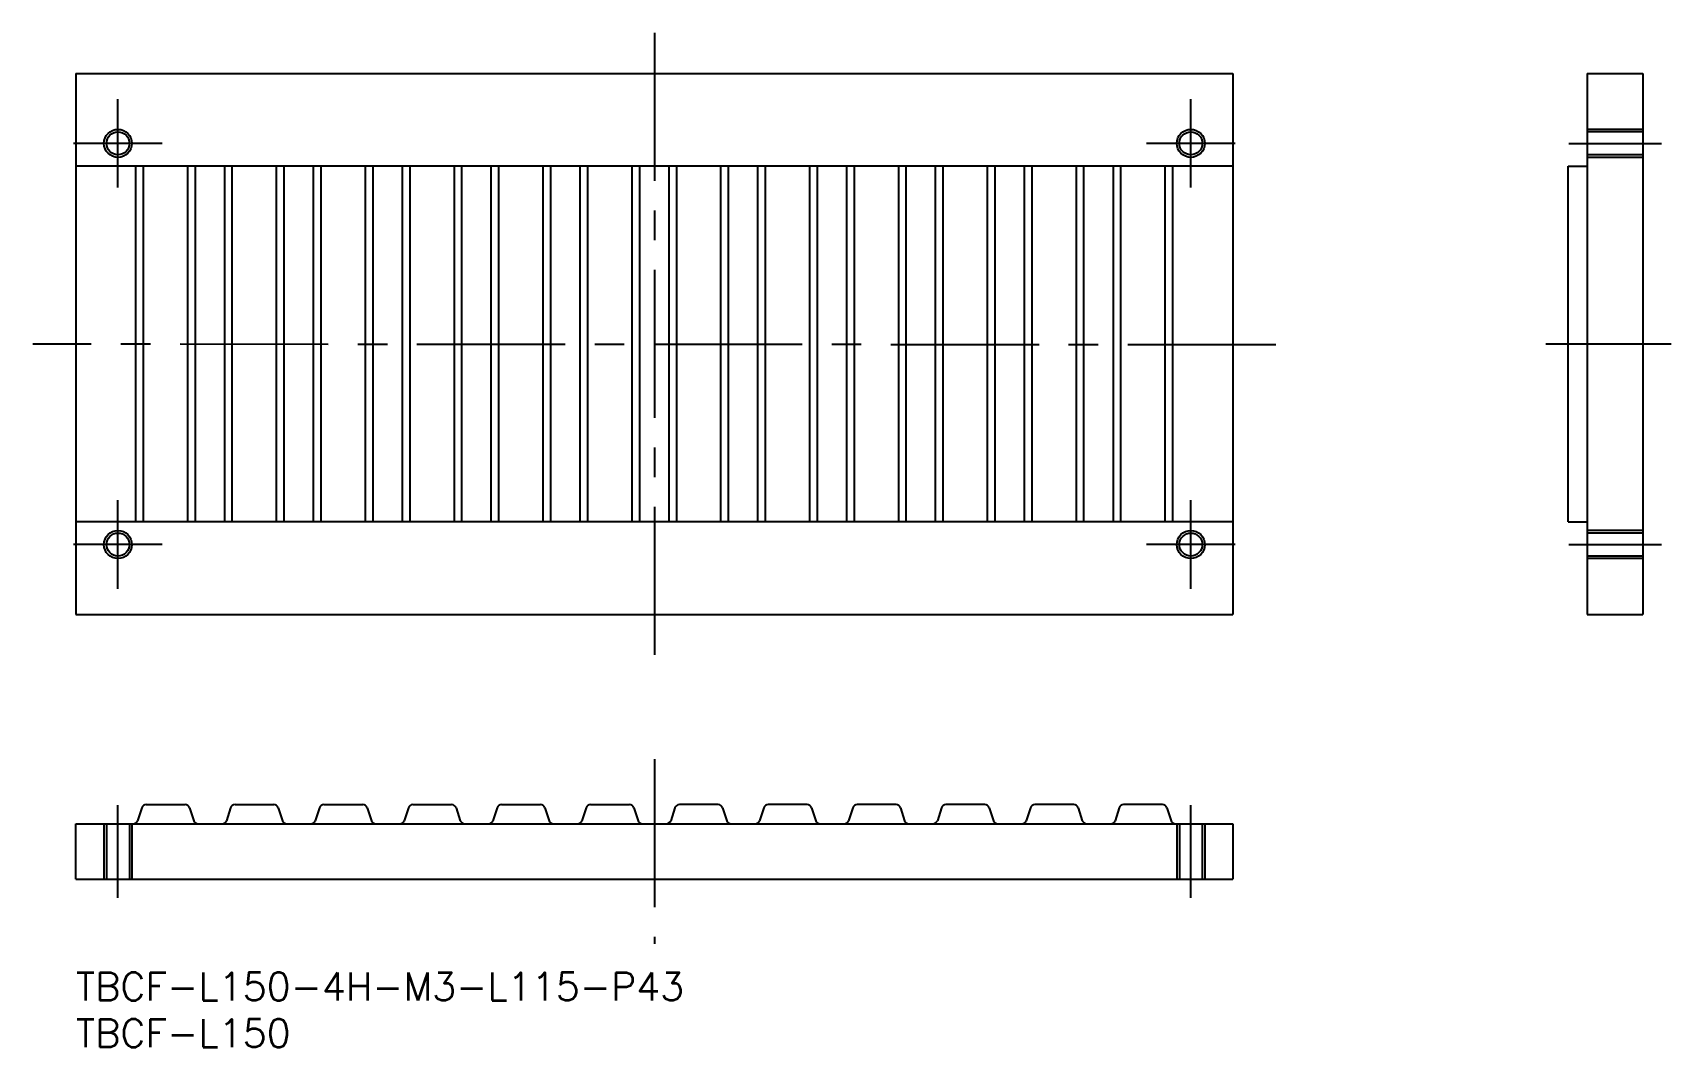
# Model space of a CAD drawing. Extents: x -5 to 171, y -8 to 101.
import ezdxf

# ---------------------------------------------------------------- set-up
doc = ezdxf.new("R2010")
doc.units = 0
doc.header["$LTSCALE"] = 0.5
doc.linetypes.add('CENTER', pattern=[50.8, 31.75, -6.35, 6.35, -6.35])
doc.linetypes.add('DASHED', pattern=[19.05, 12.7, -6.35])
doc.layers.get('0').update_dxf_attribs({"linetype": 'CONTINUOUS'})
for name, color, linetype in [('MSM_CENTER', 1, 'CENTER'), ('MSM_CONTINUOUS', 7, 'CONTINUOUS'), ('MSM_DASHED', 4, 'DASHED'), ('MSM_NARROW', 5, 'CONTINUOUS'), ('MSM_PART_NUMBER', 7, 'CONTINUOUS')]:
    doc.layers.add(name, color=color, linetype=linetype)
doc.styles.get("Standard").update_dxf_attribs({"font": 'txt.shx', "height": 3, "bigfont": 'bigfont.shx'})

# ---------------------------------------------------------------- blocks, each defined once
blk = doc.blocks.new('*U8')
at = {"layer": 'MSM_PART_NUMBER'}
blk.add_text('TBCF-L150-4H-M3-L115-P43', height=3, dxfattribs=at).set_placement((0, -3))
blk = doc.blocks.new('*U9')
at = {"layer": 'MSM_PART_NUMBER'}
blk.add_text('TBCF-L150', height=3, dxfattribs=at).set_placement((0, -8))

msp = doc.modelspace()

# ---------------------------------------------------------------- linework, layer by layer
for p, q in [((0, 96.38), (124, 96.38)), ((124, 86.43), (0, 86.43)), ((124, 48.33), (0, 48.33)), ((0, 38.38), (124, 38.38))]:
    msp.add_line(p, q)
at = {"layer": 'MSM_CENTER'}
for p, q in [((62, 100.73), (62, 33.89)), ((4.5, 84.13), (4.5, 93.63)), ((119.5, 84.13), (119.5, 93.63)), ((9.25, 88.88), (-0.25, 88.88)), ((124.25, 88.88), (114.75, 88.88)), ((160, 88.88), (169.95, 88.88)), ((128.63, 67.28), (-4.63, 67.35)), ((157.54, 67.38), (170.99, 67.38)), ((4.5, 41.13), (4.5, 50.63)), ((119.5, 41.13), (119.5, 50.63)), ((9.25, 45.88), (-0.25, 45.88)), ((124.25, 45.88), (114.75, 45.88)), ((160, 45.88), (169.95, 45.88)), ((62, 22.88), (62, 3.07)), ((4.5, 8), (4.5, 17.95)), ((119.5, 8), (119.5, 17.95))]:
    msp.add_line(p, q, dxfattribs=at)
at = {"layer": 'MSM_CONTINUOUS'}
for p, q in [((0, 96.38), (0, 38.38)), ((124, 96.38), (124, 38.38)), ((162, 96.38), (162, 38.38)), ((162, 96.38), (167.95, 96.38)), ((167.95, 96.38), (167.95, 38.38)), ((6.42, 48.33), (6.42, 86.43)), ((7.24, 48.33), (7.24, 86.43)), ((11.99, 48.33), (11.99, 86.43)), ((12.8, 48.33), (12.8, 86.43)), ((15.95, 48.33), (15.95, 86.43)), ((16.76, 48.33), (16.76, 86.43)), ((21.51, 48.33), (21.51, 86.43)), ((22.33, 48.33), (22.33, 86.43)), ((25.47, 48.33), (25.47, 86.43)), ((26.29, 48.33), (26.29, 86.43)), ((31.04, 48.33), (31.04, 86.43)), ((31.85, 48.33), (31.85, 86.43)), ((35, 48.33), (35, 86.43)), ((35.81, 48.33), (35.81, 86.43)), ((40.56, 48.33), (40.56, 86.43)), ((41.38, 48.33), (41.38, 86.43)), ((44.52, 48.33), (44.52, 86.43)), ((45.34, 48.33), (45.34, 86.43)), ((50.09, 48.33), (50.09, 86.43)), ((50.9, 48.33), (50.9, 86.43)), ((54.05, 48.33), (54.05, 86.43)), ((54.86, 48.33), (54.86, 86.43)), ((59.61, 48.33), (59.61, 86.43)), ((60.43, 48.33), (60.43, 86.43)), ((63.57, 48.33), (63.57, 86.43)), ((64.39, 48.33), (64.39, 86.43)), ((69.14, 48.33), (69.14, 86.43)), ((69.95, 48.33), (69.95, 86.43)), ((73.1, 48.33), (73.1, 86.43)), ((73.91, 48.33), (73.91, 86.43)), ((78.66, 48.33), (78.66, 86.43)), ((79.48, 48.33), (79.48, 86.43)), ((82.62, 48.33), (82.62, 86.43)), ((83.44, 48.33), (83.44, 86.43)), ((88.19, 48.33), (88.19, 86.43)), ((89, 48.33), (89, 86.43)), ((92.15, 48.33), (92.15, 86.43)), ((92.96, 48.33), (92.96, 86.43)), ((97.71, 48.33), (97.71, 86.43)), ((98.53, 48.33), (98.53, 86.43)), ((101.67, 48.33), (101.67, 86.43)), ((102.49, 48.33), (102.49, 86.43)), ((107.24, 48.33), (107.24, 86.43)), ((108.05, 48.33), (108.05, 86.43)), ((111.2, 48.33), (111.2, 86.43)), ((112.01, 48.33), (112.01, 86.43)), ((116.76, 48.33), (116.76, 86.43)), ((117.58, 48.33), (117.58, 86.43)), ((159.95, 48.33), (159.95, 86.43)), ((159.95, 86.43), (162, 86.43)), ((159.95, 48.33), (162, 48.33)), ((162, 38.38), (167.95, 38.38)), ((7.06, 17.67), (6.6, 16.28)), ((7.53, 18), (11.7, 18)), ((12.17, 17.67), (12.62, 16.28)), ((16.58, 17.67), (16.13, 16.28)), ((17.05, 18), (21.22, 18)), ((21.69, 17.67), (22.15, 16.28)), ((26.11, 17.67), (25.65, 16.28)), ((26.58, 18), (30.75, 18)), ((31.22, 17.67), (31.67, 16.28)), ((35.63, 17.67), (35.18, 16.28)), ((36.1, 18), (40.27, 18)), ((40.74, 17.67), (41.2, 16.28)), ((45.16, 17.67), (44.7, 16.28)), ((45.63, 18), (49.8, 18)), ((50.27, 17.67), (50.72, 16.28)), ((54.68, 17.67), (54.23, 16.28)), ((55.15, 18), (59.32, 18)), ((59.79, 17.67), (60.25, 16.28)), ((64.21, 17.67), (63.75, 16.28)), ((68.85, 18), (64.68, 18)), ((69.32, 17.67), (69.77, 16.28)), ((73.73, 17.67), (73.28, 16.28)), ((78.37, 18), (74.2, 18)), ((78.84, 17.67), (79.3, 16.28)), ((83.26, 17.67), (82.8, 16.28)), ((87.9, 18), (83.73, 18)), ((88.37, 17.67), (88.82, 16.28)), ((92.78, 17.67), (92.33, 16.28)), ((97.42, 18), (93.25, 18)), ((97.89, 17.67), (98.35, 16.28)), ((102.31, 17.67), (101.85, 16.28)), ((106.95, 18), (102.78, 18)), ((107.42, 17.67), (107.87, 16.28)), ((111.83, 17.67), (111.38, 16.28)), ((116.47, 18), (112.3, 18)), ((116.94, 17.67), (117.4, 16.28)), ((0, 10), (0, 15.95)), ((0, 15.95), (124, 15.95)), ((124, 15.95), (124, 10)), ((0, 10), (124, 10))]:
    msp.add_line(p, q, dxfattribs=at)
for centre in [(4.5, 88.88), (119.5, 88.88), (4.5, 45.88), (119.5, 45.88)]:
    msp.add_circle(centre, 1.23, dxfattribs=at)
for centre, start, end in [((7.53, 17.5), 90, 160), ((11.7, 17.5), 20, 90), ((17.05, 17.5), 90, 160), ((21.22, 17.5), 20, 90), ((26.58, 17.5), 90, 160), ((30.75, 17.5), 20, 90), ((36.1, 17.5), 90, 160), ((40.27, 17.5), 20, 90), ((45.63, 17.5), 90, 160), ((49.8, 17.5), 20, 90), ((55.15, 17.5), 90, 160), ((59.32, 17.5), 20, 90), ((64.68, 17.5), 90, 160), ((68.85, 17.5), 20, 90), ((74.2, 17.5), 90, 160), ((78.37, 17.5), 20, 90), ((83.73, 17.5), 90, 160), ((87.9, 17.5), 20, 90), ((93.25, 17.5), 90, 160), ((97.42, 17.5), 20, 90), ((102.78, 17.5), 90, 160), ((106.95, 17.5), 20, 90), ((112.3, 17.5), 90, 160), ((116.47, 17.5), 20, 90), ((6.13, 16.45), 270, 340), ((13.09, 16.45), 200, 270), ((15.66, 16.45), 270, 340), ((22.62, 16.45), 200, 270), ((25.18, 16.45), 270, 340), ((32.14, 16.45), 200, 270), ((34.71, 16.45), 270, 340), ((41.67, 16.45), 200, 270), ((44.23, 16.45), 270, 340), ((51.19, 16.45), 200, 270), ((53.76, 16.45), 270, 340), ((60.72, 16.45), 200, 270), ((63.28, 16.45), 270, 340), ((70.24, 16.45), 200, 270), ((72.81, 16.45), 270, 340), ((79.77, 16.45), 200, 270), ((82.33, 16.45), 270, 340), ((89.29, 16.45), 200, 270), ((91.86, 16.45), 270, 340), ((98.82, 16.45), 200, 270), ((101.38, 16.45), 270, 340), ((108.34, 16.45), 200, 270), ((110.91, 16.45), 270, 340), ((117.87, 16.45), 200, 270)]:
    msp.add_arc(centre, 0.5, start, end, dxfattribs=at)
at = {"layer": 'MSM_DASHED'}
for p, q in [((167.95, 90.38), (162, 90.38)), ((167.95, 90.11), (162, 90.11)), ((167.95, 87.65), (162, 87.65)), ((167.95, 87.38), (162, 87.38)), ((167.95, 47.38), (162, 47.38)), ((167.95, 47.11), (162, 47.11)), ((167.95, 44.65), (162, 44.65)), ((167.95, 44.38), (162, 44.38)), ((3, 15.95), (3, 10)), ((3.27, 15.95), (3.27, 10)), ((5.73, 15.95), (5.73, 10)), ((6, 15.95), (6, 10)), ((118, 15.95), (118, 10)), ((118.27, 15.95), (118.27, 10)), ((120.73, 15.95), (120.73, 10)), ((121, 15.95), (121, 10))]:
    msp.add_line(p, q, dxfattribs=at)
at = {"layer": 'MSM_NARROW'}
for centre in [(4.5, 88.88), (119.5, 88.88), (4.5, 45.88), (119.5, 45.88)]:
    msp.add_circle(centre, 1.5, dxfattribs=at)

# ---------------------------------------------------------------- block references
at = {"layer": 'MSM_CONTINUOUS'}
for name in ['*U8', '*U9']:
    msp.add_blockref(name, (0, 0), dxfattribs=at)

doc.saveas('drawing.dxf')
